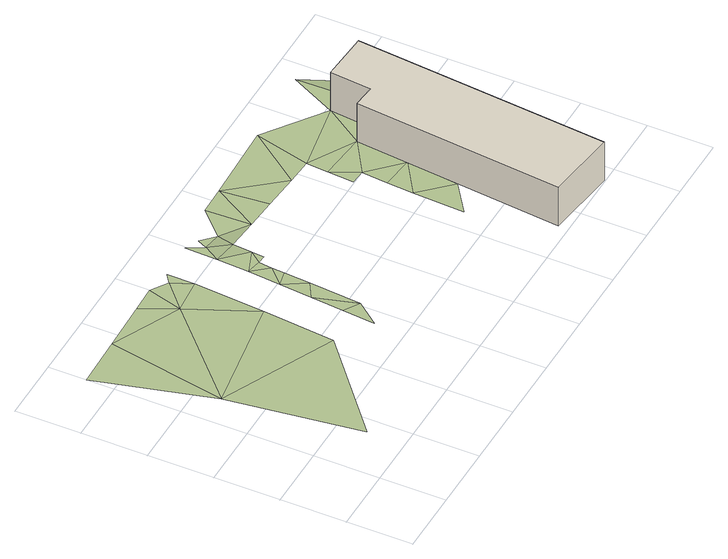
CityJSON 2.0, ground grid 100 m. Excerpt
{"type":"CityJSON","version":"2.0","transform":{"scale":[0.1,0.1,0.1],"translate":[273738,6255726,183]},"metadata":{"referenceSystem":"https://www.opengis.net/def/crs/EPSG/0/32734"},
"CityObjects":{
"building1":{"type":"Building","attributes":{"building":"industrial","building:levels":2,"building_height":6.9,"roof_height":12.32,"ground_height":5.42,"plus_code":"4FRW3CFV+96C"},"geometry":[{"type":"Solid","lod":"1","boundaries":[[[[0,1,2,3]],[[1,4,5,2]],[[4,6,7,5]],[[6,8,9,7]],[[8,10,11,9]],[[10,0,3,11]],[[3,2,5,7,9,11]],[[10,8,6,4,1,0]]]]}]},
"terrain1":{"type":"TINRelief","geometry":[{"type":"CompositeSurface","lod":"1","boundaries":[[[12,13,14]],[[15,16,13]],[[17,14,13]],[[13,16,18]],[[13,18,17]],[[14,17,19]],[[19,17,20]],[[21,17,18]],[[17,22,20]],[[23,24,25]],[[21,22,17]],[[23,26,24]],[[22,21,27]],[[23,28,26]],[[28,29,26]],[[28,30,29]],[[31,29,32]],[[32,29,30]],[[31,32,33]],[[31,34,35]],[[34,31,33]],[[35,36,37]],[[33,38,34]],[[35,39,36]],[[34,39,35]],[[40,36,39]],[[41,36,40]],[[40,39,42]],[[42,43,40]],[[44,43,42]],[[45,44,42]],[[46,44,45]],[[47,48,49]],[[44,46,50]],[[51,52,53]],[[54,55,49]],[[54,49,48]],[[54,51,55]],[[50,46,56]],[[8,52,51]],[[52,8,56]],[[51,54,8]],[[4,50,56]],[[4,56,8]],[[8,6,4]],[[57,58,59]],[[57,59,60]],[[61,60,59]],[[61,62,60]],[[63,62,61]],[[62,63,64]],[[65,66,64]],[[64,63,65]],[[66,67,68]],[[66,65,67]],[[69,68,67]],[[69,67,70]],[[70,71,69]],[[71,70,72]],[[72,73,71]],[[73,72,74]],[[75,73,74]],[[75,74,76]],[[76,77,75]],[[77,76,78]],[[78,79,77]],[[80,81,79]],[[82,83,81]],[[4,84,85]],[[86,87,84]],[[84,87,85]],[[87,86,88]]]}]}
},
"vertices":[
[6733,9,21],[7079,3892,21],[7079,3892,711],[6733,9,711],[6336,3942,21],[6336,3942,711],[6275,3307,21],[6275,3307,711],[5935,3340,21],[5935,3340,711],[5633,145,21],[5633,145,711],
[0,4421,9],[452,2615,30],[800,4444,9],[709,553,54],[2189,1806,26],[1829,3936,30],[2292,2900,26],[1599,4467,9],[1999,4479,9],[2395,3994,8],[2254,4313,8],[3028,1815,26],[2793,1962,26],[2748,1464,26],[2838,2459,26],[2398,4420,8],[3087,2612,26],[2883,2957,26],[3116,3011,26],[2928,3455,26],[3131,3211,26],[3146,3410,26],[3296,3600,26],[2973,3953,8],[3117,4195,8],[2979,4440,8],[3282,3400,26],[3317,3886,26],[3389,4152,8],[3195,4347,8],[3797,3851,26],[3779,4540,8],[4221,4557,8],[4278,3816,26],[4839,3775,21],[5286,1399,42],[5784,1742,21],[5345,2197,21],[5464,4603,3],[5404,2995,21],[5213,3410,21],[5184,3012,21],[5860,2541,21],[5375,2596,21],[5238,3745,21],[6884,1708,21],[6908,1656,21],[6915,1736,21],[6890,1769,21],[6922,1816,21],[6895,1829,21],[6927,1881,21],[6901,1890,21],[6933,1946,21],[6906,1951,21],[6938,2011,21],[6911,2011,21],[6917,2072,21],[6944,2075,21],[6922,2133,21],[6949,2140,21],[6928,2193,21],[6955,2205,21],[6933,2254,21],[6961,2270,21],[6938,2315,21],[6966,2335,21],[6944,2376,21],[6972,2400,21],[6949,2436,21],[6977,2465,21],[6955,2497,21],[6708,3917,21],[6706,4650,3],[6893,3905,21],[6950,4110,3],[6979,3899,21]
]}
